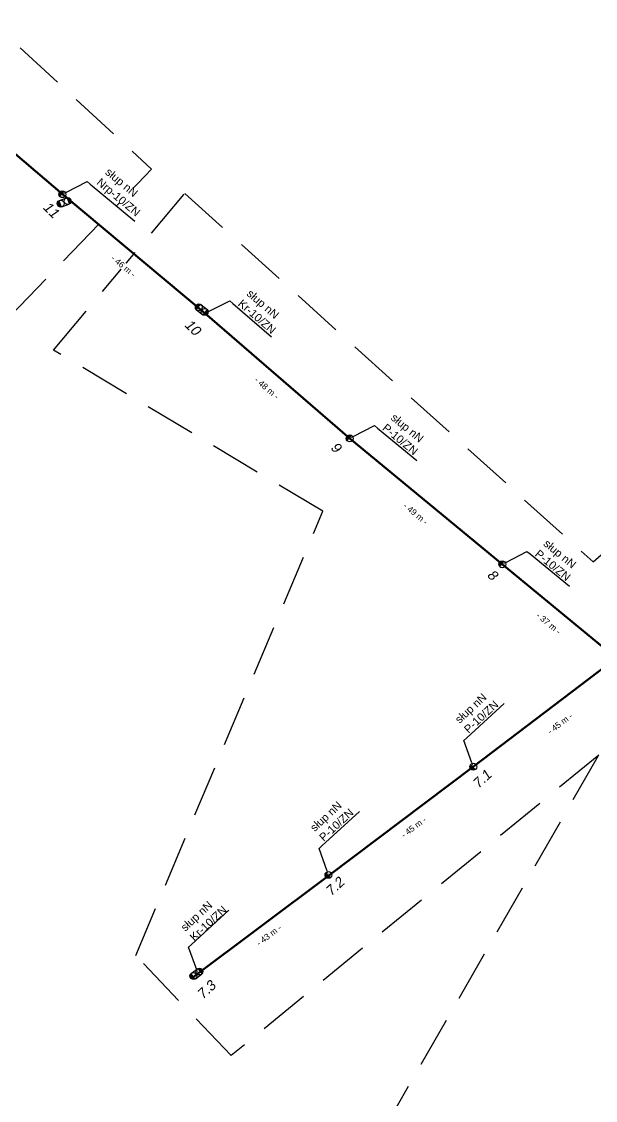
# Model space of a CAD drawing. Header units: millimetres. Extents: x 7530081 to 7533485, y 5764674 to 5768549.
# Drawn here: x 7531351.2 to 7531494.4, y 5767082.9 to 5767352.4 of the extents above; entities that cross this region are included whole.
import ezdxf
from ezdxf import colors
from ezdxf.entities.mleader import LeaderData, LeaderLine
from ezdxf.math import Vec2, Vec3

# ---------------------------------------------------------------- set-up
doc = ezdxf.new("R2010")
doc.units = ezdxf.units.MM
doc.linetypes.add('Celestynow_test|1_3', pattern=[1, 0.5, -0.5])
doc.linetypes.add('DASHED', pattern=[19.05, 12.7, -6.35])
for name, color, linetype, lineweight in [('!SN', 6, 'Celestynow_test|1_3', 70), ('!TELE', 3, 'Continuous', 50), ('!wymiary', 7, 'Continuous', 25), ('_numery', 7, 'Continuous', 40)]:
    doc.layers.add(name, color=color, linetype=linetype, lineweight=lineweight)
for name, color, linetype in [('!trafo', 6, 'DASHED'), ('_MM opisy', 7, 'Continuous'), ('_MM slupy', 5, 'Continuous')]:
    doc.layers.add(name, color=color, linetype=linetype)
doc.styles.get("Standard").update_dxf_attribs({"font": 'ARIAL.TTF'})
doc.dimstyles.new('opis linie', dxfattribs={"dimtxt": 1.5, "dimasz": 0.18, "dimexe": 0.18, "dimexo": 0.0625, "dimgap": 2.5, "dimtad": 4, "dimdec": 0, "dimzin": 0, "dimdsep": 46, "dimtxsty": 'Standard', "dimcen": 0.09, "dimse1": 1, "dimse2": 1, "dimsd1": 1, "dimsd2": 1, "dimclrt": 256, "dimadec": 0, "dimazin": 0, "dimtfac": 1, "dimtdec": 0, "dimtofl": 0, "dimtmove": 0, "dimatfit": 3, "dimfxl": 1, "dimtfill": 1, "dimtolj": 1, "dimtzin": 0, "dimarcsym": 0})

# ---------------------------------------------------------------- blocks, each defined once
blk = doc.blocks.new('ZN')
at = {"layer": '_MM slupy', "transparency": 33554687}
h = blk.add_hatch(color=256, dxfattribs=at)
h.dxf.hatch_style = 1
h.paths.add_polyline_path([(0, -0.86), (0, 0.86, 1)])
at = {"layer": '_MM slupy'}
blk.add_circle((0, 0), 0.857, dxfattribs=at)
blk = doc.blocks.new('R')
at = {"layer": '_MM slupy', "transparency": 33554687}
h = blk.add_hatch(color=256, dxfattribs=at)
h.dxf.hatch_style = 1
h.paths.add_polyline_path([(-0.93, -0.86), (-0.93, 0.86, 1)])
h = blk.add_hatch(color=256, dxfattribs=at)
h.dxf.hatch_style = 1
h.paths.add_polyline_path([(0.93, 0.86), (0.93, -0.86, 1)])
at = {"layer": '_MM slupy'}
for points in [[(-0.93, 0.86), (0.93, 0.86)], [(-0.93, -0.86), (0.93, -0.86)]]:
    blk.add_lwpolyline(points, dxfattribs=at)
for centre in [(-0.93, 0), (0.93, 0)]:
    blk.add_circle(centre, 0.857, dxfattribs=at)
blk = doc.blocks.new('*D464')
at = {"layer": '!wymiary', "insert": (7531341.34, 5767321.14), "char_height": 1.5, "attachment_point": 5, "rotation": 319.5722, "bg_fill": 3, "box_fill_scale": 1.1, "bg_fill_color": 9, "bg_fill_true_color": 13158600, "bg_fill_transparency": 0}
blk.add_mtext('\\A1;- 46 m -', dxfattribs=at)
blk = doc.blocks.new('*D465')
at = {"layer": '!wymiary', "insert": (7531376.61, 5767291.37), "char_height": 1.5, "attachment_point": 5, "rotation": 320.0995, "bg_fill": 3, "box_fill_scale": 1.1, "bg_fill_color": 9, "bg_fill_true_color": 13158600, "bg_fill_transparency": 0}
blk.add_mtext('\\A1;- 46 m -', dxfattribs=at)
blk = doc.blocks.new('*D466')
at = {"layer": '!wymiary', "insert": (7531412.41, 5767260.92), "char_height": 1.5, "attachment_point": 5, "rotation": 319.1436, "bg_fill": 3, "box_fill_scale": 1.1, "bg_fill_color": 9, "bg_fill_true_color": 13158600, "bg_fill_transparency": 0}
blk.add_mtext('\\A1;- 48 m -', dxfattribs=at)
blk = doc.blocks.new('*D467')
at = {"layer": '!wymiary', "insert": (7531449.58, 5767229.51), "char_height": 1.5, "attachment_point": 5, "rotation": 320.438, "bg_fill": 3, "box_fill_scale": 1.1, "bg_fill_color": 9, "bg_fill_true_color": 13158600, "bg_fill_transparency": 0}
blk.add_mtext('\\A1;- 49 m -', dxfattribs=at)
blk = doc.blocks.new('*D468')
at = {"layer": '!wymiary', "insert": (7531482.75, 5767202.13), "char_height": 1.5, "attachment_point": 5, "rotation": 320.4789, "bg_fill": 3, "box_fill_scale": 1.1, "bg_fill_color": 9, "bg_fill_true_color": 13158600, "bg_fill_transparency": 0}
blk.add_mtext('\\A1;- 37 m -', dxfattribs=at)
blk = doc.blocks.new('*D624')
at = {"layer": '!wymiary', "insert": (7531485.58, 5767177.09), "char_height": 1.5, "attachment_point": 5, "rotation": 37.2328, "bg_fill": 3, "box_fill_scale": 1.1, "bg_fill_color": 9, "bg_fill_true_color": 13158600, "bg_fill_transparency": 0}
blk.add_mtext('\\A1;- 45 m -', dxfattribs=at)
blk = doc.blocks.new('*D625')
at = {"layer": '!wymiary', "insert": (7531449.06, 5767151.19), "char_height": 1.5, "attachment_point": 5, "rotation": 36.951, "bg_fill": 3, "box_fill_scale": 1.1, "bg_fill_color": 9, "bg_fill_true_color": 13158600, "bg_fill_transparency": 0}
blk.add_mtext('\\A1;- 45 m -', dxfattribs=at)
blk = doc.blocks.new('*D626')
at = {"layer": '!wymiary', "insert": (7531412.92, 5767124.19), "char_height": 1.5, "attachment_point": 5, "rotation": 37.1623, "bg_fill": 3, "box_fill_scale": 1.1, "bg_fill_color": 9, "bg_fill_true_color": 13158600, "bg_fill_transparency": 0}
blk.add_mtext('\\A1;- 43 m -', dxfattribs=at)

msp = doc.modelspace()

# ---------------------------------------------------------------- linework, layer by layer
at = {"layer": '!TELE'}
msp.add_lwpolyline([(7531326.49, 5767339.07), (7531361.4, 5767309.33), (7531396.98, 5767279.58), (7531433.1, 5767248.34), (7531471.18, 5767216.88), (7531499.44, 5767193.57), (7531519.29, 5767172.62), (7531538.68, 5767151.48), (7531562.84, 5767126.27), (7531580.2, 5767107.47), (7531593.81, 5767093.73), (7531612.56, 5767074.62), (7531625.01, 5767062.99), (7531651.14, 5767039.08), (7531670.91, 5767020.86), (7531692.33, 5767001.3), (7531711.66, 5766983.38), (7531737.55, 5766954.22), (7531772.66, 5766914.44), (7531807.76, 5766876.71), (7531842.34, 5766839.53)], dxfattribs=at)
at = {"layer": '!trafo', "color": 3}
for points in [[(7530721.79, 5767812.42), (7530791.83, 5767883.85), (7531007.96, 5767670.02), (7531238.84, 5767449.28), (7531383.66, 5767315.61), (7531348.52, 5767279.03), (7531018.4, 5767553.8), (7530933.62, 5767497.1), (7530800.23, 5767630.31), (7530867.37, 5767667.57), (7530721.79, 5767812.42)], [(7531359.21, 5767270.36), (7531391.93, 5767309.53), (7531493.91, 5767217.45), (7531573.04, 5767288.36), (7531596.07, 5767257.51), (7531518.35, 5767199.62), (7531614.79, 5767115.86), (7532146.11, 5766591.33), (7532084.98, 5766546.12), (7531739.21, 5766915.92), (7531658.18, 5766863.73), (7531441.45, 5767075.49), (7531495.29, 5767169.21), (7531403.55, 5767094.13), (7531379.71, 5767119.17), (7531426.38, 5767230.11), (7531359.21, 5767270.36)]]:
    msp.add_lwpolyline(points, dxfattribs=at)

# ---------------------------------------------------------------- block references
at = {"layer": '_MM slupy'}
for p, rotation in [((7531361.4, 5767309.33), 320.0995239129904), ((7531433.1, 5767248.34), 320.4379991093869), ((7531471.18, 5767216.88), 320.4788666499329), ((7531463.95, 5767166.3), 42.6997294609691), ((7531427.8, 5767139.3), 42.6997294609691)]:
    msp.add_blockref('ZN', p, dxfattribs=dict(at, rotation=rotation))

# ---------------------------------------------------------------- next in the draw order: leaders
at = {"layer": '_MM opisy'}
ml = msp.add_multileader_mtext('Standard', dxfattribs=at)
ml.set_content('\\pxql;słup nN\\PNrp-10/ZN', color=256)
ml.set_leader_properties()
ml.build(insert=Vec2(0, 0))
ml.multileader.update_dxf_attribs({"has_text_frame": 1, "text_left_attachment_type": 5, "text_right_attachment_type": 5, "dogleg_length": 1, "arrow_head_size": 1})
ctx = ml.context
ctx.base_point, ctx.char_height, ctx.arrow_head_size, ctx.landing_gap_size, ctx.plane_origin, ctx.plane_x_axis, ctx.plane_y_axis = Vec3(7531368.36, 5767311.86), 2, 1, 1, Vec3(7531361.81, 5767307.14), Vec3(0.76716, -0.641456), Vec3(0.641456, 0.76716)
ctx.left_attachment, ctx.right_attachment = 5, 5
notes = []
notes.append((ctx, [(0, (1, 1, 0), (7531367.59, 5767312.51), (0.76716, -0.641456), 1, [(0, [(7531361.4, 5767309.33), (7531367.59, 5767312.51)], 0, [])])]))
ctx.mtext.insert, ctx.mtext.text_direction, ctx.mtext.rotation, ctx.mtext.flow_direction = Vec3(7531373.18, 5767316.07), Vec3(0.76716, -0.641456), 5.586791, 5
ctx.mtext.has_bg_fill, ctx.mtext.bg_color, ctx.mtext.bg_scale_factor, ctx.mtext.bg_transparency, ctx.mtext.use_window_bg_color = 1, -1023410175, 1, 0, 1
ml = msp.add_multileader_mtext('Standard', dxfattribs=at)
ml.set_content('\\pxql;słup nN\\PKr-10/ZN', color=256)
ml.set_leader_properties()
ml.build(insert=Vec2(0, 0))
ml.multileader.update_dxf_attribs({"has_text_frame": 1, "text_left_attachment_type": 5, "text_right_attachment_type": 5, "dogleg_length": 1, "arrow_head_size": 1})
ctx = ml.context
ctx.base_point, ctx.char_height, ctx.arrow_head_size, ctx.landing_gap_size, ctx.plane_origin, ctx.plane_x_axis, ctx.plane_y_axis = Vec3(7531403.98, 5767282), 2, 1, 1, Vec3(7531397.35, 5767277.38), Vec3(0.756352, -0.654165), Vec3(0.654165, 0.756352)
ctx.left_attachment, ctx.right_attachment = 5, 5
notes.append((ctx, [(0, (1, 1, 0), (7531403.22, 5767282.65), (0.756352, -0.654165), 1, [(0, [(7531396.98, 5767279.58), (7531403.22, 5767282.65)], 0, [])])]))
ctx.mtext.insert, ctx.mtext.text_direction, ctx.mtext.rotation, ctx.mtext.flow_direction = Vec3(7531408.53, 5767285.73), Vec3(0.756352, -0.654165), 5.570107, 5
ctx.mtext.has_bg_fill, ctx.mtext.bg_color, ctx.mtext.bg_scale_factor, ctx.mtext.bg_transparency, ctx.mtext.use_window_bg_color = 1, -1023410175, 1, 0, 1
ml = msp.add_multileader_mtext('Standard', dxfattribs=at)
ml.set_content('\\pxql;słup nN\\PP-10/ZN', color=256)
ml.set_leader_properties()
ml.build(insert=Vec2(0, 0))
ml.multileader.update_dxf_attribs({"has_text_frame": 1, "text_left_attachment_type": 5, "text_right_attachment_type": 5, "dogleg_length": 1, "arrow_head_size": 1})
ctx = ml.context
ctx.base_point, ctx.char_height, ctx.arrow_head_size, ctx.landing_gap_size, ctx.plane_origin, ctx.plane_x_axis, ctx.plane_y_axis = Vec3(7531440.04, 5767250.92), 2, 1, 1, Vec3(7531433.52, 5767246.15), Vec3(0.770936, -0.636913), Vec3(0.636913, 0.770936)
ctx.left_attachment, ctx.right_attachment = 5, 5
notes.append((ctx, [(0, (1, 1, 0), (7531439.27, 5767251.55), (0.770936, -0.636913), 1, [(0, [(7531433.1, 5767248.34), (7531439.27, 5767251.55)], 0, [])])]))
ctx.mtext.insert, ctx.mtext.text_direction, ctx.mtext.rotation, ctx.mtext.flow_direction = Vec3(7531444.48, 5767254.73), Vec3(0.770936, -0.636913), 5.592698, 5
ctx.mtext.has_bg_fill, ctx.mtext.bg_color, ctx.mtext.bg_scale_factor, ctx.mtext.bg_transparency, ctx.mtext.use_window_bg_color = 1, -1023410175, 1, 0, 1
ml = msp.add_multileader_mtext('Standard', dxfattribs=at)
ml.set_content('\\pxql;słup nN\\PP-10/ZN', color=256)
ml.set_leader_properties()
ml.build(insert=Vec2(0, 0))
ml.multileader.update_dxf_attribs({"has_text_frame": 1, "text_left_attachment_type": 5, "text_right_attachment_type": 5, "dogleg_length": 1, "arrow_head_size": 1})
ctx = ml.context
ctx.base_point, ctx.char_height, ctx.arrow_head_size, ctx.landing_gap_size, ctx.plane_origin, ctx.plane_x_axis, ctx.plane_y_axis = Vec3(7531478.12, 5767219.46), 2, 1, 1, Vec3(7531471.6, 5767214.69), Vec3(0.77139, -0.636363), Vec3(0.636363, 0.77139)
ctx.left_attachment, ctx.right_attachment = 5, 5
notes.append((ctx, [(0, (1, 1, 0), (7531477.35, 5767220.1), (0.77139, -0.636363), 1, [(0, [(7531471.18, 5767216.88), (7531477.35, 5767220.1)], 0, [])])]))
ctx.mtext.insert, ctx.mtext.text_direction, ctx.mtext.rotation, ctx.mtext.flow_direction = Vec3(7531482.56, 5767223.27), Vec3(0.77139, -0.636363), 5.593411, 5
ctx.mtext.has_bg_fill, ctx.mtext.bg_color, ctx.mtext.bg_scale_factor, ctx.mtext.bg_transparency, ctx.mtext.use_window_bg_color = 1, -1023410175, 1, 0, 1
for ctx, leaders in notes:
    for number, flags, end, landing, length, lines in leaders:
        leader = LeaderData()
        leader.index, (leader.has_last_leader_line, leader.has_dogleg_vector, leader.attachment_direction) = number, flags
        leader.last_leader_point, leader.dogleg_vector, leader.dogleg_length = Vec3(end), Vec3(landing), length
        for number, points, colour, breaks in lines:
            line = LeaderLine()
            line.index, line.vertices, line.color, line.breaks = number, Vec3.list(points), colors.encode_raw_color(colour), breaks
            leader.lines.append(line)
        ctx.leaders.append(leader)

# ---------------------------------------------------------------- next in the draw order: block references
at = {"layer": '!SN'}
for p, rotation in [((7531361.85, 5767307.29), 20.42233301355377), ((7531396.17, 5767280.51), 321.9112271630293)]:
    msp.add_blockref('R', p, dxfattribs=dict(at, rotation=rotation))

# ---------------------------------------------------------------- next in the draw order: dimensions: what is measured, and where the dimension line sits
at = {"layer": '!wymiary'}
dim = msp.add_aligned_dim(p1=(7531326.49, 5767339.07), p2=(7531361.4, 5767309.33), distance=-0.75, dimstyle='opis linie', override={"dimpost": '- <> m -'}, dxfattribs=at)
dim.commit()
dim.dimension.update_dxf_attribs({"geometry": '*D464', "text_midpoint": (7531341.34, 5767321.14)})

# ---------------------------------------------------------------- next in the draw order: dimensions: what is measured, and where the dimension line sits
dim = msp.add_aligned_dim(p1=(7531361.4, 5767309.33), p2=(7531396.98, 5767279.58), distance=-0.75, dimstyle='opis linie', override={"dimpost": '- <> m -'}, dxfattribs=at)
dim.commit()
dim.dimension.update_dxf_attribs({"geometry": '*D465', "text_midpoint": (7531376.61, 5767291.37)})

# ---------------------------------------------------------------- next in the draw order: texts
at = {"layer": '_numery', "oblique": 10}
msp.add_text('11', height=2.5, rotation=314.9841, dxfattribs=at).set_placement((7531356.34, 5767305.9))

# ---------------------------------------------------------------- next in the draw order: dimensions: what is measured, and where the dimension line sits
at = {"layer": '!wymiary'}
dim = msp.add_aligned_dim(p1=(7531396.98, 5767279.58), p2=(7531433.1, 5767248.34), distance=-0.75, dimstyle='opis linie', override={"dimpost": '- <> m -'}, dxfattribs=at)
dim.commit()
dim.dimension.update_dxf_attribs({"geometry": '*D466', "text_midpoint": (7531412.41, 5767260.92)})

# ---------------------------------------------------------------- next in the draw order: texts
at = {"layer": '_numery', "oblique": 10}
for s, p in [('10', (7531391.69, 5767276.54)), ('9', (7531428.15, 5767245.89))]:
    msp.add_text(s, height=2.5, rotation=314.9841, dxfattribs=at).set_placement(p)

# ---------------------------------------------------------------- next in the draw order: dimensions: what is measured, and where the dimension line sits
at = {"layer": '!wymiary'}
dim = msp.add_aligned_dim(p1=(7531433.1, 5767248.34), p2=(7531471.18, 5767216.88), distance=-0.75, dimstyle='opis linie', override={"dimpost": '- <> m -'}, dxfattribs=at)
dim.commit()
dim.dimension.update_dxf_attribs({"geometry": '*D467', "text_midpoint": (7531449.58, 5767229.51)})

# ---------------------------------------------------------------- next in the draw order: dimensions: what is measured, and where the dimension line sits
dim = msp.add_aligned_dim(p1=(7531471.18, 5767216.88), p2=(7531499.44, 5767193.57), distance=-0.75, dimstyle='opis linie', override={"dimpost": '- <> m -'}, dxfattribs=at)
dim.commit()
dim.dimension.update_dxf_attribs({"geometry": '*D468', "text_midpoint": (7531482.75, 5767202.13)})

# ---------------------------------------------------------------- next in the draw order: linework, layer by layer
at = {"layer": '!TELE'}
msp.add_lwpolyline([(7531393.8, 5767113.55), (7531427.86, 5767139.17), (7531463.98, 5767166.34), (7531499.63, 5767193.41)], dxfattribs=at)

# ---------------------------------------------------------------- next in the draw order: texts
at = {"layer": '_numery', "oblique": 10}
msp.add_text('8', height=2.5, rotation=314.9841, dxfattribs=at).set_placement((7531467.21, 5767214.04))

# ---------------------------------------------------------------- next in the draw order: leaders
at = {"layer": '_MM opisy'}
ml = msp.add_multileader_mtext('Standard', dxfattribs=at)
ml.set_content('\\pxql;słup nN\\PP-10/ZN', color=256)
ml.set_leader_properties()
ml.build(insert=Vec2(0, 0))
ml.multileader.update_dxf_attribs({"has_text_frame": 1, "text_left_attachment_type": 5, "text_right_attachment_type": 5, "dogleg_length": 1, "arrow_head_size": 1})
ctx = ml.context
ctx.base_point, ctx.char_height, ctx.arrow_head_size, ctx.landing_gap_size, ctx.plane_origin, ctx.plane_x_axis, ctx.plane_y_axis = Vec3(7531462.33, 5767173.52), 2, 1, 1, Vec3(7531466.18, 5767166.42), Vec3(0.734918, 0.678156), Vec3(-0.678156, 0.734918)
ctx.left_attachment, ctx.right_attachment = 5, 5
notes = []
notes.append((ctx, [(0, (1, 1, 0), (7531461.6, 5767172.84), (0.734918, 0.678156), 1, [(0, [(7531463.95, 5767166.3), (7531461.6, 5767172.84)], 0, [])])]))
ctx.mtext.insert, ctx.mtext.text_direction, ctx.mtext.rotation, ctx.mtext.flow_direction = Vec3(7531459.16, 5767178.44), Vec3(0.734918, 0.678156), 0.745251, 5
ctx.mtext.has_bg_fill, ctx.mtext.bg_color, ctx.mtext.bg_scale_factor, ctx.mtext.bg_transparency, ctx.mtext.use_window_bg_color = 1, -1023410175, 1, 0, 1
ml = msp.add_multileader_mtext('Standard', dxfattribs=at)
ml.set_content('\\pxql;słup nN\\PP-10/ZN', color=256)
ml.set_leader_properties()
ml.build(insert=Vec2(0, 0))
ml.multileader.update_dxf_attribs({"has_text_frame": 1, "text_left_attachment_type": 5, "text_right_attachment_type": 5, "dogleg_length": 1, "arrow_head_size": 1})
ctx = ml.context
ctx.base_point, ctx.char_height, ctx.arrow_head_size, ctx.landing_gap_size, ctx.plane_origin, ctx.plane_x_axis, ctx.plane_y_axis = Vec3(7531426.18, 5767146.52), 2, 1, 1, Vec3(7531430.02, 5767139.42), Vec3(0.734918, 0.678156), Vec3(-0.678156, 0.734918)
ctx.left_attachment, ctx.right_attachment = 5, 5
notes.append((ctx, [(0, (1, 1, 0), (7531425.45, 5767145.84), (0.734918, 0.678156), 1, [(0, [(7531427.8, 5767139.3), (7531425.45, 5767145.84)], 0, [])])]))
ctx.mtext.insert, ctx.mtext.text_direction, ctx.mtext.rotation, ctx.mtext.flow_direction = Vec3(7531423, 5767151.44), Vec3(0.734918, 0.678156), 0.745251, 5
ctx.mtext.has_bg_fill, ctx.mtext.bg_color, ctx.mtext.bg_scale_factor, ctx.mtext.bg_transparency, ctx.mtext.use_window_bg_color = 1, -1023410175, 1, 0, 1
ml = msp.add_multileader_mtext('Standard', dxfattribs=at)
ml.set_content('\\pxql;słup nN\\PKr-10/ZN', color=256)
ml.set_leader_properties()
ml.build(insert=Vec2(0, 0))
ml.multileader.update_dxf_attribs({"has_text_frame": 1, "text_left_attachment_type": 5, "text_right_attachment_type": 5, "dogleg_length": 1, "arrow_head_size": 1})
ctx = ml.context
ctx.base_point, ctx.char_height, ctx.arrow_head_size, ctx.landing_gap_size, ctx.plane_origin, ctx.plane_x_axis, ctx.plane_y_axis = Vec3(7531393.63, 5767121.87), 2, 1, 1, Vec3(7531397.47, 5767114.77), Vec3(0.734918, 0.678156), Vec3(-0.678156, 0.734918)
ctx.left_attachment, ctx.right_attachment = 5, 5
notes.append((ctx, [(0, (1, 1, 0), (7531392.89, 5767121.2), (0.734918, 0.678156), 1, [(0, [(7531395.25, 5767114.65), (7531392.89, 5767121.2)], 0, [])])]))
ctx.mtext.insert, ctx.mtext.text_direction, ctx.mtext.rotation, ctx.mtext.flow_direction = Vec3(7531390.7, 5767126.52), Vec3(0.734918, 0.678156), 0.745251, 5
ctx.mtext.has_bg_fill, ctx.mtext.bg_color, ctx.mtext.bg_scale_factor, ctx.mtext.bg_transparency, ctx.mtext.use_window_bg_color = 1, -1023410175, 1, 0, 1
for ctx, leaders in notes:
    for number, flags, end, landing, length, lines in leaders:
        leader = LeaderData()
        leader.index, (leader.has_last_leader_line, leader.has_dogleg_vector, leader.attachment_direction) = number, flags
        leader.last_leader_point, leader.dogleg_vector, leader.dogleg_length = Vec3(end), Vec3(landing), length
        for number, points, colour, breaks in lines:
            line = LeaderLine()
            line.index, line.vertices, line.color, line.breaks = number, Vec3.list(points), colors.encode_raw_color(colour), breaks
            leader.lines.append(line)
        ctx.leaders.append(leader)

# ---------------------------------------------------------------- next in the draw order: block references
at = {"layer": '!SN', "rotation": 36.23170303500676}
msp.add_blockref('R', (7531394.85, 5767114.6), dxfattribs=at)

# ---------------------------------------------------------------- next in the draw order: dimensions: what is measured, and where the dimension line sits
at = {"layer": '!wymiary'}
dim = msp.add_linear_dim(base=(7531500.35, 5767192.41), p1=(7531463.95, 5767166.3), p2=(7531499.61, 5767193.39), angle=37.2328, dimstyle='opis linie', override={"dimpost": '- <> m -'}, dxfattribs=at)
dim.commit()
dim.dimension.update_dxf_attribs({"geometry": '*D624', "text_midpoint": (7531483.61, 5767179.68), "dimtype": 161})

# ---------------------------------------------------------------- next in the draw order: dimensions: what is measured, and where the dimension line sits
dim = msp.add_linear_dim(base=(7531463.91, 5767166.43), p1=(7531427.86, 5767139.17), p2=(7531463.98, 5767166.34), angle=36.951, dimstyle='opis linie', override={"dimpost": '- <> m -'}, dxfattribs=at)
dim.commit()
dim.dimension.update_dxf_attribs({"geometry": '*D625', "text_midpoint": (7531447.1, 5767153.79), "dimtype": 161})

# ---------------------------------------------------------------- next in the draw order: texts
at = {"layer": '_numery', "oblique": 10}
msp.add_text('7.1', height=2.5, rotation=43.0316, dxfattribs=at).set_placement((7531465.17, 5767160.66))

# ---------------------------------------------------------------- next in the draw order: dimensions: what is measured, and where the dimension line sits
at = {"layer": '!wymiary'}
dim = msp.add_linear_dim(base=(7531427.71, 5767139.5), p1=(7531393.8, 5767113.55), p2=(7531427.83, 5767139.34), angle=37.1623, dimstyle='opis linie', override={"dimpost": '- <> m -'}, dxfattribs=at)
dim.commit()
dim.dimension.update_dxf_attribs({"geometry": '*D626', "text_midpoint": (7531410.95, 5767126.8), "dimtype": 161})

# ---------------------------------------------------------------- next in the draw order: texts
at = {"layer": '_numery', "oblique": 10}
for s, p in [('7.2', (7531428.43, 5767133.81)), ('7.3', (7531396.38, 5767108.02))]:
    msp.add_text(s, height=2.5, rotation=43.0316, dxfattribs=at).set_placement(p)

doc.saveas('drawing.dxf')
